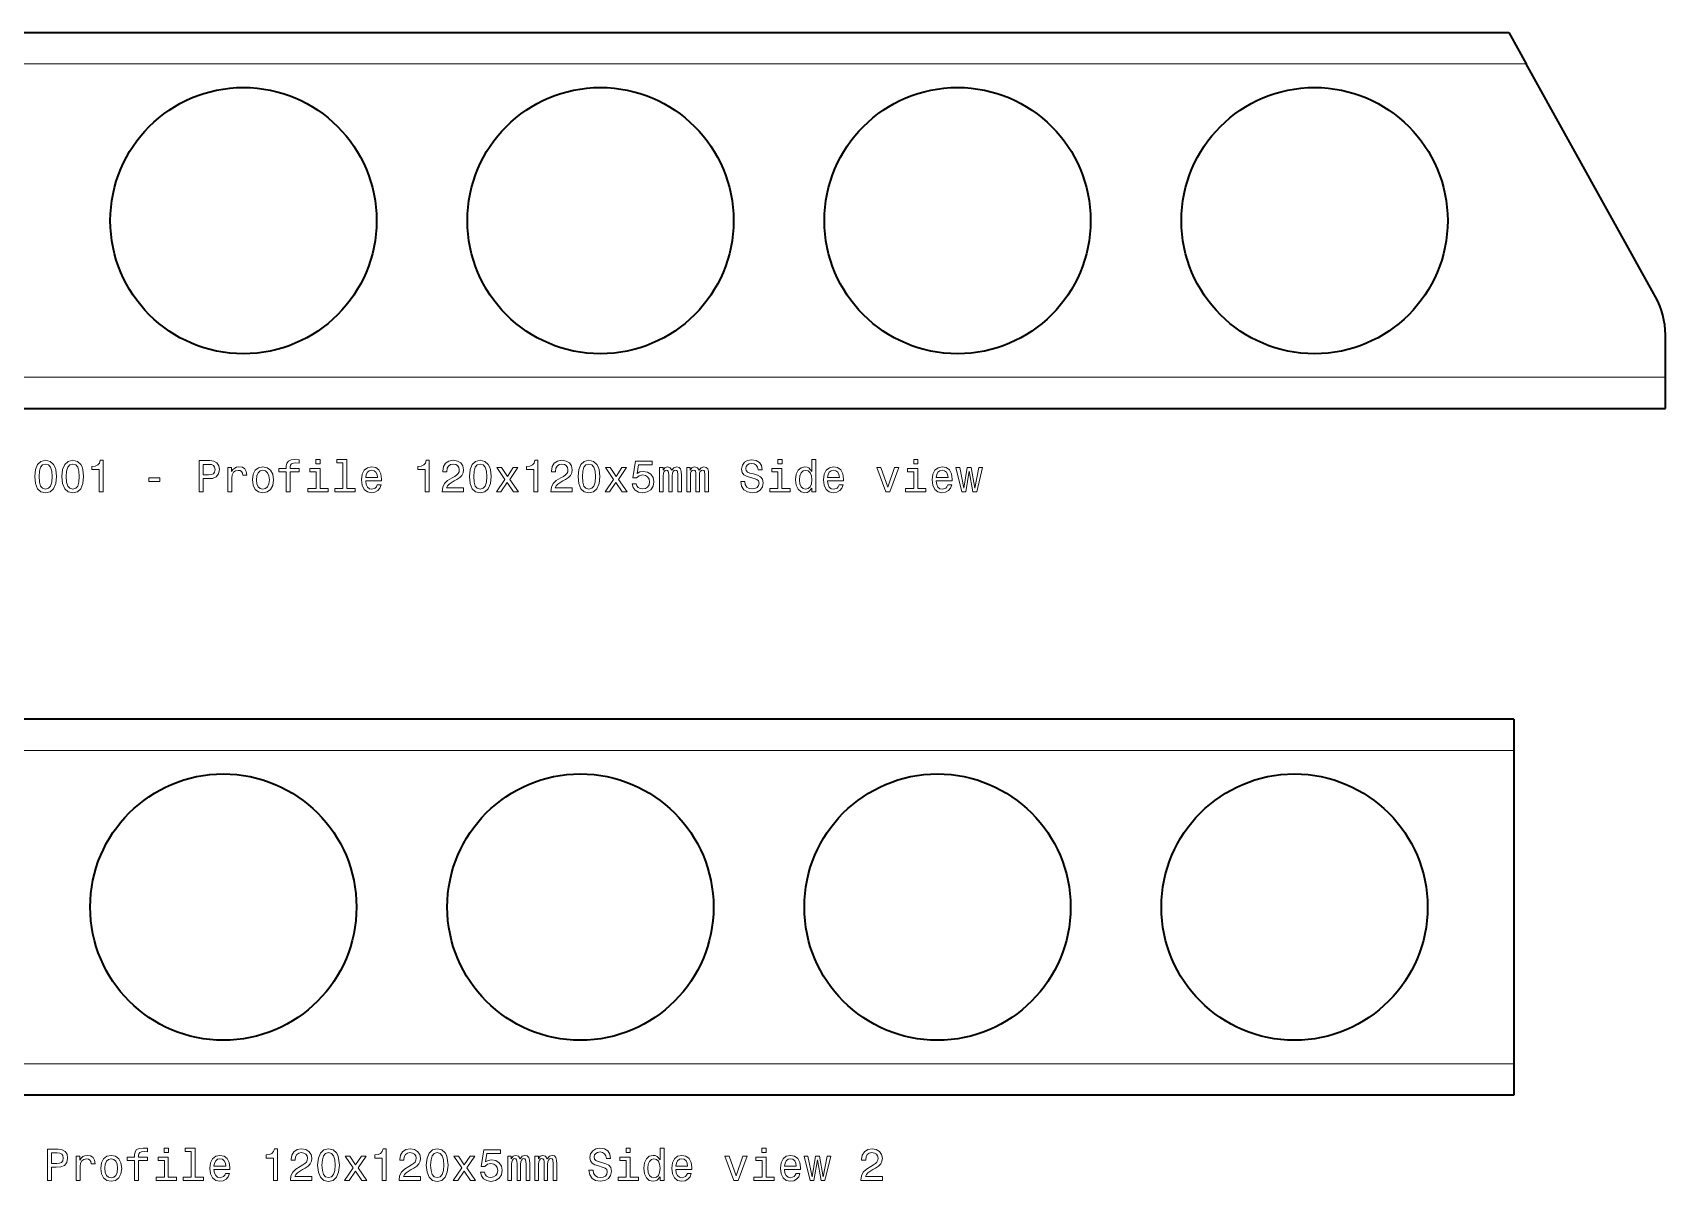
# Model space of a CAD drawing. Extents: x -420 to 4490, y -596 to 252.
# Drawn here: x 2212 to 2733, y -596 to -229 of the extents above; entities that cross this region are included whole.
import ezdxf

# ---------------------------------------------------------------- set-up
doc = ezdxf.new("R2010")
doc.units = 0

msp = doc.modelspace()

# ---------------------------------------------------------------- linework, layer by layer
at = {"color": 7, "lineweight": 35}
for p, q in [((1752.877808, -228.960632), (2682.87793, -228.960632)), ((2729.731689, -313.297699), (2688.43335, -238.960632)), ((1752.877808, -348.960632), (2732.87793, -348.960632)), ((2684.467529, -448.095184), (1754.467529, -448.095184)), ((2684.467529, -458.095184), (2684.467529, -558.095215)), ((2684.467529, -568.095215), (1704.467529, -568.095215))]:
    msp.add_line(p, q, dxfattribs=at)
at = {"color": 7, "lineweight": 35, "ltscale": 0.285988}
msp.add_line((2682.87793, -228.960632), (2688.43335, -238.960632), dxfattribs=at)
at = {"color": 7, "lineweight": 13}
for p, q in [((1752.877808, -238.960632), (2688.43335, -238.960632)), ((1752.877808, -338.960632), (2732.87793, -338.960632)), ((2684.467529, -458.095184), (1748.911987, -458.095184)), ((2684.467529, -558.095215), (1704.467529, -558.095215))]:
    msp.add_line(p, q, dxfattribs=at)
at = {"color": 7, "lineweight": 35, "ltscale": 0.338046}
msp.add_line((2732.87793, -338.960632), (2732.87793, -325.438782), dxfattribs=at)
at = {"color": 7, "lineweight": 35, "ltscale": 0.25}
for p, q in [((2732.87793, -348.960632), (2732.87793, -338.960632)), ((2684.467529, -448.095184), (2684.467529, -458.095184)), ((2684.467529, -558.095215), (2684.467529, -568.095215))]:
    msp.add_line(p, q, dxfattribs=at)
at = {"color": 7, "lineweight": 13}
for points in [[(2212.233398, -370.668671), (2212.449463, -372.930939), (2213.126709, -374.544769), (2214.20752, -375.524597), (2215.706055, -375.841583), (2217.190186, -375.524597), (2218.270752, -374.544769), (2218.933594, -372.930939), (2219.164307, -370.668671), (2218.933594, -368.420837), (2218.659912, -367.527466), (2218.270752, -366.792603), (2217.190186, -365.812775), (2215.706055, -365.481354), (2214.20752, -365.812775), (2213.126709, -366.807007), (2212.449463, -368.420837)], [(2213.616699, -370.668671), (2213.731934, -368.925171), (2214.092285, -367.67157), (2214.740723, -366.936707), (2215.706055, -366.677338), (2216.656982, -366.936707), (2217.30542, -367.67157), (2217.665771, -368.925171), (2217.781006, -370.668671), (2217.665771, -372.426605), (2217.30542, -373.680206), (2216.656982, -374.41507), (2215.706055, -374.660034), (2214.740723, -374.41507), (2214.092285, -373.680206), (2213.731934, -372.426605)], [(2220.907715, -370.668671), (2221.123779, -372.930939), (2221.801025, -374.544769), (2222.881836, -375.524597), (2224.380371, -375.841583), (2225.864502, -375.524597), (2226.945313, -374.544769), (2227.60791, -372.930939), (2227.838623, -370.668671), (2227.60791, -368.420837), (2227.334229, -367.527466), (2226.945313, -366.792603), (2225.864502, -365.812775), (2224.380371, -365.481354), (2222.881836, -365.812775), (2221.801025, -366.807007), (2221.123779, -368.420837)], [(2222.291016, -370.668671), (2222.40625, -368.925171), (2222.766602, -367.67157), (2223.415039, -366.936707), (2224.380371, -366.677338), (2225.331299, -366.936707), (2225.979736, -367.67157), (2226.340088, -368.925171), (2226.455322, -370.668671), (2226.340088, -372.426605), (2225.979736, -373.680206), (2225.331299, -374.41507), (2224.380371, -374.660034), (2223.415039, -374.41507), (2222.766602, -373.680206), (2222.40625, -372.426605)], [(2232.79541, -375.553406), (2234.106689, -375.553406), (2234.106689, -365.481354), (2233.126709, -365.481354), (2232.867432, -366.360321), (2232.348633, -366.951111), (2231.556152, -367.296936), (2230.460938, -367.412201), (2230.460938, -368.435242), (2232.79541, -368.435242)], [(2264.71167, -375.553406), (2266.037354, -375.553406), (2266.037354, -371.331512), (2267.50708, -371.331512), (2268.991211, -371.25946), (2270.172852, -370.755127), (2270.936523, -369.775299), (2271.195801, -368.435242), (2270.994141, -367.196045), (2270.417725, -366.288269), (2269.466797, -365.740723), (2268.169922, -365.553406), (2264.71167, -365.553406)], [(2267.809814, -366.778198), (2268.674316, -366.864655), (2269.30835, -367.138428), (2269.682861, -367.642731), (2269.8125, -368.435242), (2269.668457, -369.270996), (2269.279541, -369.775299), (2268.616699, -370.034668), (2267.708984, -370.10672), (2266.037354, -370.10672), (2266.037354, -366.778198)], [(2273.919189, -375.553406), (2275.187256, -375.553406), (2275.187256, -371.129761), (2275.316895, -370.063507), (2275.706055, -369.299805), (2276.340088, -368.838715), (2277.190186, -368.680206), (2277.824219, -368.781067), (2278.299561, -369.069244), (2278.587891, -369.559174), (2278.688721, -370.221985), (2279.971191, -370.221985), (2279.798096, -369.05484), (2279.322754, -368.219116), (2278.530273, -367.714783), (2277.449463, -367.54187), (2276.7146, -367.657166), (2276.080566, -367.945343), (2275.518555, -368.435242), (2275.072021, -369.098083), (2275.072021, -367.815643), (2273.919189, -367.815643)], [(2281.743408, -371.691742), (2281.974121, -373.449646), (2282.636719, -374.74649), (2283.688721, -375.553406), (2285.10083, -375.827179), (2286.498535, -375.553406), (2287.550293, -374.760895), (2288.213135, -373.464081), (2288.458008, -371.691742), (2288.213135, -369.933807), (2287.550293, -368.622559), (2286.498535, -367.830078), (2285.10083, -367.54187), (2283.688721, -367.830078), (2282.636719, -368.636993), (2281.974121, -369.933807)], [(2283.040283, -371.677338), (2283.169922, -370.380493), (2283.573486, -369.443909), (2284.221924, -368.867523), (2285.10083, -368.665802), (2285.965332, -368.867523), (2286.61377, -369.429474), (2287.01709, -370.380493), (2287.161377, -371.677338), (2287.01709, -372.988556), (2286.61377, -373.939575), (2285.965332, -374.51593), (2285.10083, -374.703247), (2284.221924, -374.51593), (2283.573486, -373.939575), (2283.169922, -372.988556)], [(2292.550293, -369.155701), (2292.550293, -375.553406), (2293.818359, -375.553406), (2293.818359, -369.155701), (2296.700195, -369.155701), (2296.700195, -368.075012), (2293.818359, -368.075012), (2293.818359, -367.599518), (2293.919189, -367.023132), (2294.250732, -366.634094), (2294.8125, -366.403564), (2295.619629, -366.317108), (2296.700195, -366.374725), (2296.700195, -365.279633), (2295.331299, -365.207581), (2294.092041, -365.33728), (2293.227539, -365.726318), (2292.708984, -366.403564), (2292.550293, -367.368958), (2292.550293, -368.075012), (2290.230469, -368.075012), (2290.230469, -369.155701)], [(2303.342773, -374.487122), (2303.342773, -368.075012), (2300.086426, -368.075012), (2300.086426, -369.155701), (2302.074707, -369.155701), (2302.074707, -374.487122), (2299.481201, -374.487122), (2299.481201, -375.553406), (2305.965332, -375.553406), (2305.965332, -374.487122)], [(2303.385986, -365.207581), (2302.045898, -365.207581), (2302.045898, -366.648499), (2303.385986, -366.648499)], [(2310.662598, -366.273865), (2310.662598, -374.487122), (2308.054688, -374.487122), (2308.054688, -375.553406), (2314.524414, -375.553406), (2314.524414, -374.487122), (2311.930664, -374.487122), (2311.930664, -365.207581), (2308.674316, -365.207581), (2308.674316, -366.273865)], [(2317.925049, -372.051971), (2322.99707, -372.051971), (2323.011475, -371.461182), (2322.780762, -369.804138), (2322.146973, -368.564941), (2321.138184, -367.815643), (2319.798096, -367.54187), (2318.486816, -367.830078), (2317.478271, -368.636993), (2316.829834, -369.948212), (2316.599365, -371.677338), (2316.81543, -373.449646), (2317.463867, -374.74649), (2318.458008, -375.553406), (2319.754883, -375.827179), (2320.878906, -375.639862), (2321.801025, -375.149933), (2322.478271, -374.371857), (2322.867432, -373.334381), (2321.61377, -373.334381), (2321.354492, -373.910767), (2320.979736, -374.343018), (2319.913574, -374.688843), (2319.092041, -374.530365), (2318.472656, -374.026031), (2318.069092, -373.204712), (2317.925049, -372.095184)], [(2317.925049, -370.985687), (2318.083496, -369.991455), (2318.472656, -369.256561), (2319.063232, -368.809875), (2319.841309, -368.651398), (2320.60498, -368.809875), (2321.195801, -369.256561), (2321.556152, -369.991455), (2321.685791, -370.985687)], [(2336.887451, -375.553406), (2338.19873, -375.553406), (2338.19873, -365.481354), (2337.218994, -365.481354), (2336.959473, -366.360321), (2336.440918, -366.951111), (2335.648438, -367.296936), (2334.553223, -367.412201), (2334.553223, -368.435242), (2336.887451, -368.435242)], [(2342.30542, -375.553406), (2349.178467, -375.553406), (2349.178467, -374.314209), (2343.746338, -374.314209), (2344.048828, -373.636993), (2344.567627, -373.075012), (2346.166992, -372.051971), (2347.01709, -371.61969), (2347.968262, -371.000092), (2348.645508, -370.279633), (2349.034424, -369.429474), (2349.178467, -368.464081), (2348.933594, -367.253693), (2348.256348, -366.302673), (2347.218994, -365.69751), (2345.878906, -365.481354), (2344.495605, -365.726318), (2343.443604, -366.403564), (2342.766357, -367.484253), (2342.535889, -368.910767), (2342.535889, -369.112488), (2343.847168, -369.112488), (2343.847168, -368.997223), (2343.976807, -368.017395), (2344.365967, -367.296936), (2344.985352, -366.835815), (2345.806885, -366.677338), (2346.642578, -366.821411), (2347.262207, -367.181641), (2347.665527, -367.743622), (2347.80957, -368.449646), (2347.70874, -369.112488), (2347.435059, -369.674438), (2346.973877, -370.164368), (2346.339844, -370.596619), (2345.489746, -371.057739), (2344.077637, -371.951111), (2343.083496, -372.9021), (2342.492676, -374.05484), (2342.30542, -375.510193)], [(2351.022949, -370.668671), (2351.239014, -372.930939), (2351.91626, -374.544769), (2352.99707, -375.524597), (2354.495605, -375.841583), (2355.979736, -375.524597), (2357.060303, -374.544769), (2357.723145, -372.930939), (2357.953857, -370.668671), (2357.723145, -368.420837), (2357.449463, -367.527466), (2357.060303, -366.792603), (2355.979736, -365.812775), (2354.495605, -365.481354), (2352.99707, -365.812775), (2351.91626, -366.807007), (2351.239014, -368.420837)], [(2352.40625, -370.668671), (2352.521484, -368.925171), (2352.881836, -367.67157), (2353.530273, -366.936707), (2354.495605, -366.677338), (2355.446533, -366.936707), (2356.094971, -367.67157), (2356.455322, -368.925171), (2356.570557, -370.668671), (2356.455322, -372.426605), (2356.094971, -373.680206), (2355.446533, -374.41507), (2354.495605, -374.660034), (2353.530273, -374.41507), (2352.881836, -373.680206), (2352.521484, -372.426605)], [(2361.109375, -375.553406), (2363.0979, -372.54187), (2365.144043, -375.553406), (2366.671387, -375.553406), (2363.904785, -371.562042), (2366.512939, -367.815643), (2365.043213, -367.815643), (2363.155518, -370.625458), (2361.267822, -367.815643), (2359.769287, -367.815643), (2362.334229, -371.576447), (2359.625244, -375.553406)], [(2371.584961, -375.553406), (2372.895996, -375.553406), (2372.895996, -365.481354), (2371.91626, -365.481354), (2371.656982, -366.360321), (2371.138184, -366.951111), (2370.345703, -367.296936), (2369.250488, -367.412201), (2369.250488, -368.435242), (2371.584961, -368.435242)], [(2377.002686, -375.553406), (2383.875977, -375.553406), (2383.875977, -374.314209), (2378.443604, -374.314209), (2378.746338, -373.636993), (2379.265137, -373.075012), (2380.864502, -372.051971), (2381.7146, -371.61969), (2382.665527, -371.000092), (2383.342773, -370.279633), (2383.731934, -369.429474), (2383.875977, -368.464081), (2383.630859, -367.253693), (2382.953857, -366.302673), (2381.91626, -365.69751), (2380.576172, -365.481354), (2379.192871, -365.726318), (2378.141113, -366.403564), (2377.463867, -367.484253), (2377.233398, -368.910767), (2377.233398, -369.112488), (2378.544434, -369.112488), (2378.544434, -368.997223), (2378.674316, -368.017395), (2379.063232, -367.296936), (2379.682861, -366.835815), (2380.50415, -366.677338), (2381.339844, -366.821411), (2381.959473, -367.181641), (2382.363037, -367.743622), (2382.50708, -368.449646), (2382.40625, -369.112488), (2382.132324, -369.674438), (2381.671387, -370.164368), (2381.037354, -370.596619), (2380.187256, -371.057739), (2378.775146, -371.951111), (2377.780762, -372.9021), (2377.189941, -374.05484), (2377.002686, -375.510193)], [(2385.720215, -370.668671), (2385.936523, -372.930939), (2386.61377, -374.544769), (2387.694336, -375.524597), (2389.192871, -375.841583), (2390.677002, -375.524597), (2391.757813, -374.544769), (2392.420654, -372.930939), (2392.651123, -370.668671), (2392.420654, -368.420837), (2392.146973, -367.527466), (2391.757813, -366.792603), (2390.677002, -365.812775), (2389.192871, -365.481354), (2387.694336, -365.812775), (2386.61377, -366.807007), (2385.936523, -368.420837)], [(2387.103516, -370.668671), (2387.21875, -368.925171), (2387.579102, -367.67157), (2388.227539, -366.936707), (2389.192871, -366.677338), (2390.144043, -366.936707), (2390.79248, -367.67157), (2391.152588, -368.925171), (2391.267822, -370.668671), (2391.152588, -372.426605), (2390.79248, -373.680206), (2390.144043, -374.41507), (2389.192871, -374.660034), (2388.227539, -374.41507), (2387.579102, -373.680206), (2387.21875, -372.426605)], [(2395.806641, -375.553406), (2397.795166, -372.54187), (2399.841309, -375.553406), (2401.368652, -375.553406), (2398.602051, -371.562042), (2401.210205, -367.815643), (2399.740479, -367.815643), (2397.852783, -370.625458), (2395.965332, -367.815643), (2394.466797, -367.815643), (2397.031494, -371.576447), (2394.322754, -375.553406)], [(2402.968262, -372.945343), (2403.285156, -374.126892), (2403.991211, -375.049072), (2405.028809, -375.625458), (2406.354248, -375.841583), (2407.80957, -375.582214), (2408.947998, -374.87616), (2409.668457, -373.752258), (2409.942139, -372.31134), (2409.697266, -370.971283), (2409.005615, -369.919403), (2407.924805, -369.242157), (2406.527344, -368.997223), (2405.446533, -369.170135), (2404.61084, -369.64563), (2405.01416, -366.951111), (2409.394775, -366.951111), (2409.394775, -365.769531), (2404.048828, -365.769531), (2403.256348, -371.072144), (2404.40918, -371.072144), (2405.244873, -370.394897), (2406.311035, -370.149933), (2407.233398, -370.308441), (2407.939453, -370.769531), (2408.385986, -371.475586), (2408.544434, -372.383362), (2408.385986, -373.291168), (2407.924805, -373.997223), (2407.21875, -374.443909), (2406.311035, -374.602386), (2405.547363, -374.501526), (2404.956543, -374.170135), (2404.524414, -373.651398), (2404.308105, -372.945343)], [(2411.729004, -375.553406), (2412.895996, -375.553406), (2412.895996, -370.380493), (2412.968262, -369.602386), (2413.184326, -369.040436), (2413.515625, -368.709015), (2413.947998, -368.579346), (2414.293701, -368.694611), (2414.524414, -368.982788), (2414.639648, -369.472717), (2414.682861, -370.121124), (2414.682861, -375.553406), (2415.777832, -375.553406), (2415.777832, -370.380493), (2415.850098, -369.616821), (2416.066162, -369.05484), (2416.411865, -368.709015), (2416.844238, -368.579346), (2417.189941, -368.694611), (2417.420654, -368.982788), (2417.564697, -370.121124), (2417.564697, -375.553406), (2418.731934, -375.553406), (2418.731934, -370.207581), (2418.659668, -369.098083), (2418.429199, -368.247925), (2417.968262, -367.729187), (2417.21875, -367.54187), (2416.339844, -367.830078), (2415.662598, -368.665802), (2415.129639, -367.844482), (2414.236084, -367.54187), (2413.414795, -367.830078), (2412.852783, -368.636993), (2412.852783, -367.815643), (2411.729004, -367.815643)], [(2420.40332, -375.553406), (2421.570557, -375.553406), (2421.570557, -370.380493), (2421.642578, -369.602386), (2421.858643, -369.040436), (2422.189941, -368.709015), (2422.622314, -368.579346), (2422.968262, -368.694611), (2423.19873, -368.982788), (2423.313965, -369.472717), (2423.357178, -370.121124), (2423.357178, -375.553406), (2424.452393, -375.553406), (2424.452393, -370.380493), (2424.524414, -369.616821), (2424.740479, -369.05484), (2425.086426, -368.709015), (2425.518555, -368.579346), (2425.864502, -368.694611), (2426.094971, -368.982788), (2426.239014, -370.121124), (2426.239014, -375.553406), (2427.40625, -375.553406), (2427.40625, -370.207581), (2427.334229, -369.098083), (2427.103516, -368.247925), (2426.642578, -367.729187), (2425.893311, -367.54187), (2425.01416, -367.830078), (2424.336914, -368.665802), (2423.803955, -367.844482), (2422.910645, -367.54187), (2422.089111, -367.830078), (2421.527344, -368.636993), (2421.527344, -367.815643), (2420.40332, -367.815643)], [(2438.962402, -372.253693), (2437.651123, -372.253693), (2437.939453, -373.781067), (2438.659668, -374.904999), (2439.769287, -375.582214), (2441.267822, -375.827179), (2442.751953, -375.596619), (2443.861572, -374.962616), (2444.567627, -373.968384), (2444.826904, -372.657166), (2444.61084, -371.475586), (2444.005615, -370.711914), (2443.025879, -370.207581), (2441.7146, -369.832947), (2440.590576, -369.559174), (2439.855713, -369.242157), (2439.437988, -368.781067), (2439.308105, -368.060608), (2439.437988, -367.412201), (2439.8125, -366.922272), (2440.388916, -366.590881), (2441.181396, -366.475586), (2441.988281, -366.61969), (2442.622314, -367.008728), (2443.040283, -367.657166), (2443.241943, -368.536102), (2444.553223, -368.536102), (2444.553223, -368.507294), (2444.32251, -367.152832), (2443.645508, -366.144196), (2442.579102, -365.510193), (2441.138184, -365.294037), (2439.841309, -365.510193), (2438.832764, -366.115356), (2438.184326, -367.051971), (2437.953613, -368.262329), (2438.141113, -369.343018), (2438.688477, -370.077911), (2439.553223, -370.56781), (2440.734619, -370.942444), (2441.901855, -371.273865), (2442.780762, -371.590881), (2443.313965, -372.051971), (2443.501221, -372.801239), (2443.328369, -373.564941), (2442.881592, -374.141296), (2442.204346, -374.501526), (2441.325439, -374.616821), (2440.345703, -374.458313), (2439.596436, -373.997223), (2439.12085, -373.247925)], [(2450.806641, -374.487122), (2450.806641, -368.075012), (2447.550293, -368.075012), (2447.550293, -369.155701), (2449.538818, -369.155701), (2449.538818, -374.487122), (2446.945068, -374.487122), (2446.945068, -375.553406), (2453.429199, -375.553406), (2453.429199, -374.487122)], [(2450.850098, -365.207581), (2449.51001, -365.207581), (2449.51001, -366.648499), (2450.850098, -366.648499)], [(2460.360107, -374.357452), (2460.360107, -375.553406), (2461.628174, -375.553406), (2461.628174, -365.207581), (2460.374512, -365.207581), (2460.374512, -368.997223), (2459.40918, -367.9021), (2458.818359, -367.642731), (2458.141113, -367.54187), (2456.91626, -367.830078), (2455.965332, -368.636993), (2455.345703, -369.933807), (2455.129395, -371.677338), (2455.345703, -373.420837), (2455.965332, -374.732086), (2456.91626, -375.553406), (2458.141113, -375.827179), (2458.818359, -375.726318), (2459.42334, -375.466949)], [(2458.357178, -368.680206), (2459.192871, -368.881927), (2459.826904, -369.443909), (2460.20166, -370.380493), (2460.345703, -371.677338), (2460.20166, -372.988556), (2459.826904, -373.925171), (2459.192871, -374.501526), (2458.357178, -374.688843), (2457.564697, -374.501526), (2456.959473, -373.925171), (2456.556152, -372.974152), (2456.42627, -371.677338), (2456.556152, -370.394897), (2456.959473, -369.458313), (2457.564697, -368.881927)], [(2465.388916, -372.051971), (2470.460938, -372.051971), (2470.475342, -371.461182), (2470.244873, -369.804138), (2469.61084, -368.564941), (2468.602051, -367.815643), (2467.262207, -367.54187), (2465.950928, -367.830078), (2464.942139, -368.636993), (2464.293701, -369.948212), (2464.063232, -371.677338), (2464.279297, -373.449646), (2464.927734, -374.74649), (2465.922119, -375.553406), (2467.21875, -375.827179), (2468.342773, -375.639862), (2469.264893, -375.149933), (2469.942139, -374.371857), (2470.331299, -373.334381), (2469.077637, -373.334381), (2468.818359, -373.910767), (2468.443604, -374.343018), (2467.377441, -374.688843), (2466.556152, -374.530365), (2465.936523, -374.026031), (2465.532959, -373.204712), (2465.388916, -372.095184)], [(2465.388916, -370.985687), (2465.547363, -369.991455), (2465.936523, -369.256561), (2466.5271, -368.809875), (2467.305176, -368.651398), (2468.069092, -368.809875), (2468.659668, -369.256561), (2469.02002, -369.991455), (2469.149658, -370.985687)], [(2483.947998, -375.553406), (2485.288086, -375.553406), (2488.112305, -367.815643), (2486.801025, -367.815643), (2484.625244, -374.05484), (2482.40625, -367.815643), (2481.080566, -367.815643)], [(2494.178467, -374.487122), (2494.178467, -368.075012), (2490.921875, -368.075012), (2490.921875, -369.155701), (2492.9104, -369.155701), (2492.9104, -374.487122), (2490.316895, -374.487122), (2490.316895, -375.553406), (2496.801025, -375.553406), (2496.801025, -374.487122)], [(2494.22168, -365.207581), (2492.881592, -365.207581), (2492.881592, -366.648499), (2494.22168, -366.648499)], [(2500.086182, -372.051971), (2505.158203, -372.051971), (2505.172852, -371.461182), (2504.942139, -369.804138), (2504.308105, -368.564941), (2503.299561, -367.815643), (2501.959473, -367.54187), (2500.648193, -367.830078), (2499.639648, -368.636993), (2498.991211, -369.948212), (2498.760742, -371.677338), (2498.976807, -373.449646), (2499.625244, -374.74649), (2500.619385, -375.553406), (2501.91626, -375.827179), (2503.040039, -375.639862), (2503.962402, -375.149933), (2504.639648, -374.371857), (2505.028564, -373.334381), (2503.774902, -373.334381), (2503.515625, -373.910767), (2503.141113, -374.343018), (2502.074707, -374.688843), (2501.253418, -374.530365), (2500.633789, -374.026031), (2500.230469, -373.204712), (2500.086182, -372.095184)], [(2500.086182, -370.985687), (2500.244629, -369.991455), (2500.633789, -369.256561), (2501.224609, -368.809875), (2502.002686, -368.651398), (2502.766357, -368.809875), (2503.357178, -369.256561), (2503.717285, -369.991455), (2503.847168, -370.985687)], [(2509.480957, -375.553406), (2510.633789, -368.982788), (2511.786621, -375.553406), (2512.996826, -375.553406), (2514.898926, -367.815643), (2513.674072, -367.815643), (2512.391602, -374.386261), (2511.253418, -367.815643), (2509.999756, -367.815643), (2508.861572, -374.386261), (2507.579102, -367.815643), (2506.368652, -367.815643), (2508.270752, -375.553406)], [(2248.659912, -372.253693), (2252.146973, -372.253693), (2252.146973, -371.115356), (2248.659912, -371.115356)], [(2216.264893, -595.356689), (2217.590576, -595.356689), (2217.590576, -591.134766), (2219.060303, -591.134766), (2220.544434, -591.062744), (2221.726074, -590.558411), (2222.489746, -589.578613), (2222.749023, -588.238525), (2222.547363, -586.999329), (2221.970947, -586.091553), (2221.02002, -585.544006), (2219.723145, -585.356689), (2216.264893, -585.356689)], [(2219.362793, -586.581482), (2220.227295, -586.667908), (2220.861328, -586.941711), (2221.236084, -587.446045), (2221.365723, -588.238525), (2221.22168, -589.07428), (2220.83252, -589.578613), (2220.169678, -589.837952), (2219.261963, -589.910034), (2217.590576, -589.910034), (2217.590576, -586.581482)], [(2225.472412, -595.356689), (2226.740234, -595.356689), (2226.740234, -590.933044), (2226.870117, -589.86676), (2227.259033, -589.103088), (2227.893066, -588.641968), (2228.743164, -588.483521), (2229.377197, -588.584351), (2229.852783, -588.872559), (2230.140869, -589.362427), (2230.241699, -590.025269), (2231.52417, -590.025269), (2231.351318, -588.858154), (2230.875732, -588.0224), (2230.083252, -587.518066), (2229.002686, -587.345154), (2228.267822, -587.460449), (2227.633789, -587.748596), (2227.071777, -588.238525), (2226.625, -588.901367), (2226.625, -587.618958), (2225.472412, -587.618958)], [(2233.296631, -591.494995), (2233.5271, -593.25293), (2234.189941, -594.549744), (2235.241699, -595.356689), (2236.653809, -595.630493), (2238.051514, -595.356689), (2239.103516, -594.564209), (2239.766357, -593.267334), (2240.01123, -591.494995), (2239.766357, -589.737122), (2239.103516, -588.425842), (2238.051514, -587.633362), (2236.653809, -587.345154), (2235.241699, -587.633362), (2234.189941, -588.440247), (2233.5271, -589.737122)], [(2234.593262, -591.480591), (2234.723145, -590.183777), (2235.126465, -589.247192), (2235.774902, -588.670837), (2236.653809, -588.469055), (2237.518555, -588.670837), (2238.166992, -589.232788), (2238.570313, -590.183777), (2238.714355, -591.480591), (2238.570313, -592.79187), (2238.166992, -593.742859), (2237.518555, -594.319214), (2236.653809, -594.506531), (2235.774902, -594.319214), (2235.126465, -593.742859), (2234.723145, -592.79187)], [(2244.103516, -588.958984), (2244.103516, -595.356689), (2245.371582, -595.356689), (2245.371582, -588.958984), (2248.253418, -588.958984), (2248.253418, -587.878296), (2245.371582, -587.878296), (2245.371582, -587.402771), (2245.472412, -586.826416), (2245.803711, -586.437378), (2246.365723, -586.206848), (2247.172607, -586.120361), (2248.253418, -586.17804), (2248.253418, -585.082886), (2246.884521, -585.010864), (2245.645264, -585.140564), (2244.780762, -585.529602), (2244.261963, -586.206848), (2244.103516, -587.172241), (2244.103516, -587.878296), (2241.783691, -587.878296), (2241.783691, -588.958984)], [(2254.895996, -594.290405), (2254.895996, -587.878296), (2251.639404, -587.878296), (2251.639404, -588.958984), (2253.62793, -588.958984), (2253.62793, -594.290405), (2251.03418, -594.290405), (2251.03418, -595.356689), (2257.518555, -595.356689), (2257.518555, -594.290405)], [(2254.939209, -585.010864), (2253.599121, -585.010864), (2253.599121, -586.451782), (2254.939209, -586.451782)], [(2262.21582, -586.077148), (2262.21582, -594.290405), (2259.607666, -594.290405), (2259.607666, -595.356689), (2266.077637, -595.356689), (2266.077637, -594.290405), (2263.483887, -594.290405), (2263.483887, -585.010864), (2260.227295, -585.010864), (2260.227295, -586.077148)], [(2269.478027, -591.855225), (2274.550049, -591.855225), (2274.564453, -591.264465), (2274.333984, -589.607422), (2273.699951, -588.368225), (2272.691406, -587.618958), (2271.351318, -587.345154), (2270.040039, -587.633362), (2269.031494, -588.440247), (2268.383057, -589.751526), (2268.152344, -591.480591), (2268.368652, -593.25293), (2269.01709, -594.549744), (2270.01123, -595.356689), (2271.308105, -595.630493), (2272.431885, -595.443115), (2273.354248, -594.953247), (2274.031494, -594.17511), (2274.42041, -593.137695), (2273.166748, -593.137695), (2272.907471, -593.71405), (2272.532715, -594.146301), (2271.466553, -594.492126), (2270.645264, -594.333618), (2270.025635, -593.829285), (2269.62207, -593.007996), (2269.478027, -591.898499)], [(2269.478027, -590.78894), (2269.636475, -589.794739), (2270.025635, -589.059875), (2270.616455, -588.613159), (2271.394531, -588.454651), (2272.158203, -588.613159), (2272.749023, -589.059875), (2273.109131, -589.794739), (2273.23877, -590.78894)], [(2288.440674, -595.356689), (2289.751953, -595.356689), (2289.751953, -585.284668), (2288.771973, -585.284668), (2288.512695, -586.163635), (2287.993896, -586.754395), (2287.201416, -587.10022), (2286.106445, -587.215454), (2286.106445, -588.238525), (2288.440674, -588.238525)], [(2293.858398, -595.356689), (2300.731689, -595.356689), (2300.731689, -594.117493), (2295.299316, -594.117493), (2295.602051, -593.440247), (2296.120605, -592.878296), (2297.720215, -591.855225), (2298.570313, -591.422974), (2299.52124, -590.803345), (2300.198486, -590.082886), (2300.587646, -589.232788), (2300.731689, -588.267334), (2300.486816, -587.057007), (2299.80957, -586.105957), (2298.771973, -585.500793), (2297.431885, -585.284668), (2296.048584, -585.529602), (2294.996826, -586.206848), (2294.31958, -587.287537), (2294.089111, -588.71405), (2294.089111, -588.915771), (2295.400146, -588.915771), (2295.400146, -588.800476), (2295.530029, -587.820679), (2295.918945, -587.10022), (2296.538574, -586.639099), (2297.359863, -586.480591), (2298.195557, -586.624695), (2298.815186, -586.984924), (2299.21875, -587.546875), (2299.362793, -588.25293), (2299.261963, -588.915771), (2298.988281, -589.477722), (2298.5271, -589.967651), (2297.893066, -590.399902), (2297.042969, -590.861023), (2295.630859, -591.754395), (2294.636475, -592.705383), (2294.045898, -593.858154), (2293.858398, -595.313477)], [(2302.576172, -590.471985), (2302.792236, -592.734192), (2303.469482, -594.348022), (2304.550049, -595.327881), (2306.048584, -595.644897), (2307.532715, -595.327881), (2308.613525, -594.348022), (2309.276367, -592.734192), (2309.506836, -590.471985), (2309.276367, -588.224121), (2309.002441, -587.33075), (2308.613525, -586.595886), (2307.532715, -585.616028), (2306.048584, -585.284668), (2304.550049, -585.616028), (2303.469482, -586.610291), (2302.792236, -588.224121)], [(2303.959229, -590.471985), (2304.074707, -588.728455), (2304.434814, -587.474854), (2305.083252, -586.73999), (2306.048584, -586.480591), (2306.999756, -586.73999), (2307.647949, -587.474854), (2308.008301, -588.728455), (2308.123535, -590.471985), (2308.008301, -592.229858), (2307.647949, -593.483521), (2306.999756, -594.218384), (2306.048584, -594.463318), (2305.083252, -594.218384), (2304.434814, -593.483521), (2304.074707, -592.229858)], [(2312.662598, -595.356689), (2314.650879, -592.345154), (2316.697021, -595.356689), (2318.224365, -595.356689), (2315.458008, -591.365356), (2318.065918, -587.618958), (2316.596191, -587.618958), (2314.708496, -590.428711), (2312.821045, -587.618958), (2311.32251, -587.618958), (2313.887207, -591.379761), (2311.178223, -595.356689)], [(2323.137939, -595.356689), (2324.449219, -595.356689), (2324.449219, -585.284668), (2323.469482, -585.284668), (2323.209961, -586.163635), (2322.691406, -586.754395), (2321.898926, -587.10022), (2320.803711, -587.215454), (2320.803711, -588.238525), (2323.137939, -588.238525)], [(2328.555908, -595.356689), (2335.428955, -595.356689), (2335.428955, -594.117493), (2329.996826, -594.117493), (2330.299316, -593.440247), (2330.818115, -592.878296), (2332.41748, -591.855225), (2333.267578, -591.422974), (2334.21875, -590.803345), (2334.895996, -590.082886), (2335.284912, -589.232788), (2335.428955, -588.267334), (2335.184082, -587.057007), (2334.506836, -586.105957), (2333.469482, -585.500793), (2332.129395, -585.284668), (2330.746094, -585.529602), (2329.694092, -586.206848), (2329.016846, -587.287537), (2328.786377, -588.71405), (2328.786377, -588.915771), (2330.097656, -588.915771), (2330.097656, -588.800476), (2330.227295, -587.820679), (2330.616455, -587.10022), (2331.23584, -586.639099), (2332.057373, -586.480591), (2332.893066, -586.624695), (2333.512695, -586.984924), (2333.916016, -587.546875), (2334.060059, -588.25293), (2333.959229, -588.915771), (2333.685547, -589.477722), (2333.224365, -589.967651), (2332.590332, -590.399902), (2331.740234, -590.861023), (2330.328125, -591.754395), (2329.333984, -592.705383), (2328.743164, -593.858154), (2328.555908, -595.313477)], [(2337.273438, -590.471985), (2337.489502, -592.734192), (2338.166748, -594.348022), (2339.247559, -595.327881), (2340.746094, -595.644897), (2342.230225, -595.327881), (2343.310791, -594.348022), (2343.973633, -592.734192), (2344.204346, -590.471985), (2343.973633, -588.224121), (2343.699951, -587.33075), (2343.310791, -586.595886), (2342.230225, -585.616028), (2340.746094, -585.284668), (2339.247559, -585.616028), (2338.166748, -586.610291), (2337.489502, -588.224121)], [(2338.656738, -590.471985), (2338.771973, -588.728455), (2339.132324, -587.474854), (2339.780762, -586.73999), (2340.746094, -586.480591), (2341.697021, -586.73999), (2342.345459, -587.474854), (2342.705811, -588.728455), (2342.821045, -590.471985), (2342.705811, -592.229858), (2342.345459, -593.483521), (2341.697021, -594.218384), (2340.746094, -594.463318), (2339.780762, -594.218384), (2339.132324, -593.483521), (2338.771973, -592.229858)], [(2347.359863, -595.356689), (2349.348389, -592.345154), (2351.394531, -595.356689), (2352.921875, -595.356689), (2350.155273, -591.365356), (2352.763428, -587.618958), (2351.293701, -587.618958), (2349.406006, -590.428711), (2347.518311, -587.618958), (2346.019775, -587.618958), (2348.584717, -591.379761), (2345.875732, -595.356689)], [(2354.52124, -592.748596), (2354.838379, -593.930176), (2355.544434, -594.852356), (2356.581787, -595.428711), (2357.907471, -595.644897), (2359.362793, -595.385498), (2360.500977, -594.679443), (2361.22168, -593.555542), (2361.495361, -592.114624), (2361.250488, -590.774536), (2360.558594, -589.722656), (2359.478027, -589.045471), (2358.080322, -588.800476), (2356.999512, -588.973389), (2356.163818, -589.448914), (2356.567383, -586.754395), (2360.947754, -586.754395), (2360.947754, -585.572815), (2355.602051, -585.572815), (2354.80957, -590.875427), (2355.962158, -590.875427), (2356.797852, -590.198181), (2357.864258, -589.953247), (2358.786377, -590.111755), (2359.492432, -590.572815), (2359.939209, -591.27887), (2360.097656, -592.186646), (2359.939209, -593.094421), (2359.478027, -593.800476), (2358.771973, -594.247192), (2357.864258, -594.405701), (2357.100586, -594.30481), (2356.509766, -593.973389), (2356.077393, -593.454651), (2355.861328, -592.748596)], [(2363.281982, -595.356689), (2364.449219, -595.356689), (2364.449219, -590.183777), (2364.52124, -589.405701), (2364.737305, -588.84375), (2365.068848, -588.512329), (2365.500977, -588.382629), (2365.846924, -588.497925), (2366.077393, -588.786072), (2366.192627, -589.276001), (2366.23584, -589.924438), (2366.23584, -595.356689), (2367.331055, -595.356689), (2367.331055, -590.183777), (2367.403076, -589.420105), (2367.619141, -588.858154), (2367.965088, -588.512329), (2368.397461, -588.382629), (2368.743164, -588.497925), (2368.973633, -588.786072), (2369.117676, -589.924438), (2369.117676, -595.356689), (2370.284912, -595.356689), (2370.284912, -590.010864), (2370.212891, -588.901367), (2369.982422, -588.051208), (2369.52124, -587.532471), (2368.771973, -587.345154), (2367.893066, -587.633362), (2367.21582, -588.469055), (2366.682617, -587.647766), (2365.789307, -587.345154), (2364.968018, -587.633362), (2364.406006, -588.440247), (2364.406006, -587.618958), (2363.281982, -587.618958)], [(2371.956543, -595.356689), (2373.123535, -595.356689), (2373.123535, -590.183777), (2373.195557, -589.405701), (2373.411621, -588.84375), (2373.743164, -588.512329), (2374.175293, -588.382629), (2374.52124, -588.497925), (2374.751709, -588.786072), (2374.867188, -589.276001), (2374.9104, -589.924438), (2374.9104, -595.356689), (2376.005371, -595.356689), (2376.005371, -590.183777), (2376.077393, -589.420105), (2376.293457, -588.858154), (2376.639404, -588.512329), (2377.071777, -588.382629), (2377.41748, -588.497925), (2377.647949, -588.786072), (2377.792236, -589.924438), (2377.792236, -595.356689), (2378.959229, -595.356689), (2378.959229, -590.010864), (2378.887207, -588.901367), (2378.656738, -588.051208), (2378.195557, -587.532471), (2377.446289, -587.345154), (2376.567383, -587.633362), (2375.890137, -588.469055), (2375.356934, -587.647766), (2374.463623, -587.345154), (2373.642334, -587.633362), (2373.080322, -588.440247), (2373.080322, -587.618958), (2371.956543, -587.618958)], [(2390.515381, -592.057007), (2389.204102, -592.057007), (2389.492432, -593.584351), (2390.212891, -594.708252), (2391.322266, -595.385498), (2392.821045, -595.630493), (2394.305176, -595.399902), (2395.414551, -594.76593), (2396.120605, -593.771667), (2396.380127, -592.460449), (2396.163818, -591.27887), (2395.558594, -590.515198), (2394.578857, -590.010864), (2393.267578, -589.63623), (2392.143799, -589.362427), (2391.408936, -589.045471), (2390.990967, -588.584351), (2390.861328, -587.863892), (2390.990967, -587.215454), (2391.365723, -586.725586), (2391.941895, -586.394165), (2392.734375, -586.27887), (2393.541504, -586.422974), (2394.175293, -586.812012), (2394.593262, -587.460449), (2394.794922, -588.339417), (2396.106201, -588.339417), (2396.106201, -588.310608), (2395.875732, -586.956116), (2395.198486, -585.947449), (2394.132324, -585.313477), (2392.691162, -585.097351), (2391.394531, -585.313477), (2390.385742, -585.91864), (2389.737305, -586.855225), (2389.506836, -588.065613), (2389.694092, -589.146301), (2390.241699, -589.881165), (2391.106201, -590.371094), (2392.287842, -590.745728), (2393.455078, -591.077148), (2394.333984, -591.394165), (2394.867188, -591.855225), (2395.054443, -592.604553), (2394.881348, -593.368225), (2394.434814, -593.94458), (2393.757568, -594.30481), (2392.878662, -594.420105), (2391.898682, -594.261597), (2391.149414, -593.800476), (2390.674072, -593.051208)], [(2402.359863, -594.290405), (2402.359863, -587.878296), (2399.103271, -587.878296), (2399.103271, -588.958984), (2401.091797, -588.958984), (2401.091797, -594.290405), (2398.498047, -594.290405), (2398.498047, -595.356689), (2404.982422, -595.356689), (2404.982422, -594.290405)], [(2402.403076, -585.010864), (2401.062988, -585.010864), (2401.062988, -586.451782), (2402.403076, -586.451782)], [(2411.913086, -594.160706), (2411.913086, -595.356689), (2413.181152, -595.356689), (2413.181152, -585.010864), (2411.92749, -585.010864), (2411.92749, -588.800476), (2410.962158, -587.705383), (2410.371338, -587.446045), (2409.694092, -587.345154), (2408.469238, -587.633362), (2407.518311, -588.440247), (2406.898682, -589.737122), (2406.682617, -591.480591), (2406.898682, -593.224121), (2407.518311, -594.535339), (2408.469238, -595.356689), (2409.694092, -595.630493), (2410.371338, -595.529602), (2410.976563, -595.270264)], [(2409.910156, -588.483521), (2410.746094, -588.685242), (2411.379883, -589.247192), (2411.754639, -590.183777), (2411.898682, -591.480591), (2411.754639, -592.79187), (2411.379883, -593.728455), (2410.746094, -594.30481), (2409.910156, -594.492126), (2409.117676, -594.30481), (2408.512695, -593.728455), (2408.109131, -592.777466), (2407.979492, -591.480591), (2408.109131, -590.198181), (2408.512695, -589.261597), (2409.117676, -588.685242)], [(2416.941895, -591.855225), (2422.013916, -591.855225), (2422.02832, -591.264465), (2421.797852, -589.607422), (2421.163818, -588.368225), (2420.155273, -587.618958), (2418.815186, -587.345154), (2417.503906, -587.633362), (2416.495361, -588.440247), (2415.846924, -589.751526), (2415.616211, -591.480591), (2415.83252, -593.25293), (2416.480957, -594.549744), (2417.475098, -595.356689), (2418.771973, -595.630493), (2419.895996, -595.443115), (2420.818115, -594.953247), (2421.495361, -594.17511), (2421.884277, -593.137695), (2420.630859, -593.137695), (2420.371338, -593.71405), (2419.996826, -594.146301), (2418.93042, -594.492126), (2418.109131, -594.333618), (2417.489502, -593.829285), (2417.085938, -593.007996), (2416.941895, -591.898499)], [(2416.941895, -590.78894), (2417.100586, -589.794739), (2417.489502, -589.059875), (2418.080322, -588.613159), (2418.858398, -588.454651), (2419.62207, -588.613159), (2420.212891, -589.059875), (2420.572998, -589.794739), (2420.702881, -590.78894)], [(2435.500977, -595.356689), (2436.841064, -595.356689), (2439.665283, -587.618958), (2438.354004, -587.618958), (2436.178223, -593.858154), (2433.959229, -587.618958), (2432.633545, -587.618958)], [(2445.731689, -594.290405), (2445.731689, -587.878296), (2442.475098, -587.878296), (2442.475098, -588.958984), (2444.463623, -588.958984), (2444.463623, -594.290405), (2441.869873, -594.290405), (2441.869873, -595.356689), (2448.354004, -595.356689), (2448.354004, -594.290405)], [(2445.774902, -585.010864), (2444.434814, -585.010864), (2444.434814, -586.451782), (2445.774902, -586.451782)], [(2451.639404, -591.855225), (2456.711426, -591.855225), (2456.72583, -591.264465), (2456.495361, -589.607422), (2455.861328, -588.368225), (2454.852539, -587.618958), (2453.512695, -587.345154), (2452.201416, -587.633362), (2451.192627, -588.440247), (2450.544189, -589.751526), (2450.313721, -591.480591), (2450.529785, -593.25293), (2451.178223, -594.549744), (2452.172607, -595.356689), (2453.469238, -595.630493), (2454.593262, -595.443115), (2455.515381, -594.953247), (2456.192627, -594.17511), (2456.581787, -593.137695), (2455.328125, -593.137695), (2455.068848, -593.71405), (2454.694092, -594.146301), (2453.62793, -594.492126), (2452.806641, -594.333618), (2452.187012, -593.829285), (2451.783447, -593.007996), (2451.639404, -591.898499)], [(2451.639404, -590.78894), (2451.797852, -589.794739), (2452.187012, -589.059875), (2452.777588, -588.613159), (2453.555664, -588.454651), (2454.31958, -588.613159), (2454.910156, -589.059875), (2455.270508, -589.794739), (2455.400146, -590.78894)], [(2461.03418, -595.356689), (2462.187012, -588.786072), (2463.3396, -595.356689), (2464.550049, -595.356689), (2466.452148, -587.618958), (2465.227295, -587.618958), (2463.944824, -594.189514), (2462.806641, -587.618958), (2461.552979, -587.618958), (2460.414551, -594.189514), (2459.13208, -587.618958), (2457.921875, -587.618958), (2459.82373, -595.356689)], [(2476.019775, -595.356689), (2482.893066, -595.356689), (2482.893066, -594.117493), (2477.460693, -594.117493), (2477.763184, -593.440247), (2478.281982, -592.878296), (2479.881348, -591.855225), (2480.731445, -591.422974), (2481.682617, -590.803345), (2482.359863, -590.082886), (2482.748779, -589.232788), (2482.893066, -588.267334), (2482.647949, -587.057007), (2481.970703, -586.105957), (2480.93335, -585.500793), (2479.593262, -585.284668), (2478.209961, -585.529602), (2477.158203, -586.206848), (2476.480957, -587.287537), (2476.250244, -588.71405), (2476.250244, -588.915771), (2477.561523, -588.915771), (2477.561523, -588.800476), (2477.691162, -587.820679), (2478.080322, -587.10022), (2478.699951, -586.639099), (2479.52124, -586.480591), (2480.356934, -586.624695), (2480.976563, -586.984924), (2481.379883, -587.546875), (2481.523926, -588.25293), (2481.42334, -588.915771), (2481.149414, -589.477722), (2480.688477, -589.967651), (2480.054199, -590.399902), (2479.204102, -590.861023), (2477.791992, -591.754395), (2476.797852, -592.705383), (2476.207031, -593.858154), (2476.019775, -595.313477)]]:
    msp.add_lwpolyline(points, close=True, dxfattribs=at)
at = {"color": 7, "lineweight": 35}
for centre in [(2278.877441, -288.960632), (2392.877441, -288.960632), (2506.877441, -288.960632), (2620.877441, -288.960632), (2272.467773, -508.095184), (2386.467773, -508.095184), (2500.467773, -508.095184), (2614.467773, -508.095184)]:
    msp.add_circle(centre, 42.5, dxfattribs=at)
msp.add_arc((2707.87793, -325.438782), 25, 0, 29.054604, dxfattribs=at)

doc.saveas('drawing.dxf')
